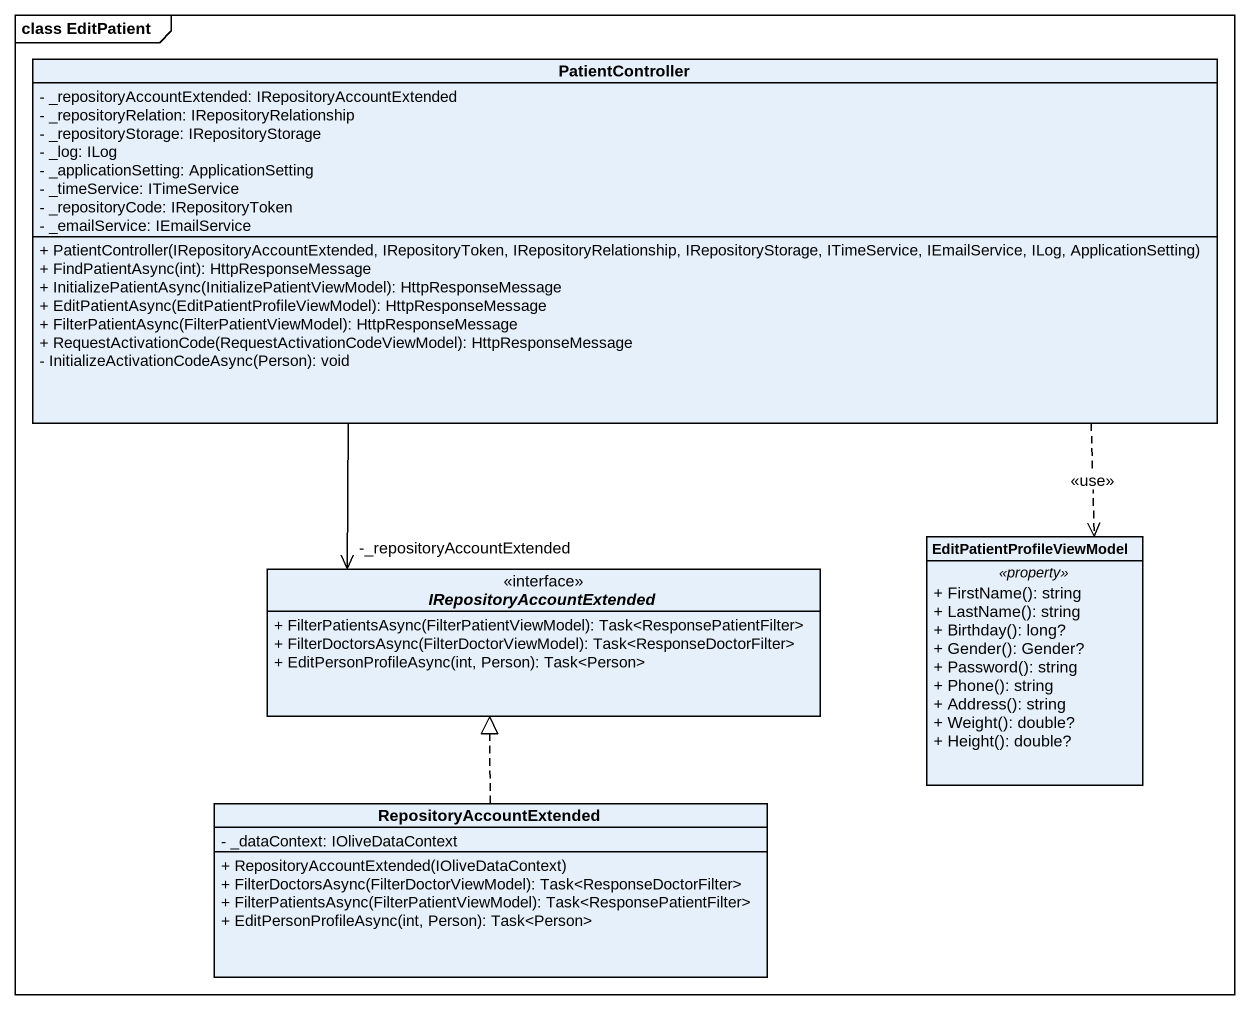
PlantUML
@startuml
mainframe class EditPatient
hide circle
hide empty members
skinparam classAttributeIconSize 0
class PatientController {
  - _repositoryAccountExtended: IRepositoryAccountExtended
  - _repositoryRelation: IRepositoryRelationship
  - _repositoryStorage: IRepositoryStorage
  - _log: ILog
  - _applicationSetting: ApplicationSetting
  - _timeService: ITimeService
  - _repositoryCode: IRepositoryToken
  - _emailService: IEmailService
  + PatientController(IRepositoryAccountExtended, IRepositoryToken, IRepositoryRelationship, IRepositoryStorage, ITimeService, IEmailService, ILog, ApplicationSetting)
  + FindPatientAsync(int): HttpResponseMessage
  + InitializePatientAsync(InitializePatientViewModel): HttpResponseMessage
  + EditPatientAsync(EditPatientProfileViewModel): HttpResponseMessage
  + FilterPatientAsync(FilterPatientViewModel): HttpResponseMessage
  + RequestActivationCode(RequestActivationCodeViewModel): HttpResponseMessage
  - InitializeActivationCodeAsync(Person): void
}
interface IRepositoryAccountExtended {
  + FilterPatientsAsync(FilterPatientViewModel): Task<ResponsePatientFilter>
  + FilterDoctorsAsync(FilterDoctorViewModel): Task<ResponseDoctorFilter>
  + EditPersonProfileAsync(int, Person): Task<Person>
}
class EditPatientProfileViewModel {
  .. <<property>> ..
  + FirstName(): string
  + LastName(): string
  + Birthday(): long?
  + Gender(): Gender?
  + Password(): string
  + Phone(): string
  + Address(): string
  + Weight(): double?
  + Height(): double?
}
class RepositoryAccountExtended {
  - _dataContext: IOliveDataContext
  + RepositoryAccountExtended(IOliveDataContext)
  + FilterDoctorsAsync(FilterDoctorViewModel): Task<ResponseDoctorFilter>
  + FilterPatientsAsync(FilterPatientViewModel): Task<ResponsePatientFilter>
  + EditPersonProfileAsync(int, Person): Task<Person>
}
PatientController --> "-_repositoryAccountExtended" IRepositoryAccountExtended
PatientController ..> EditPatientProfileViewModel : <<use>>
RepositoryAccountExtended .up.|> IRepositoryAccountExtended
@enduml
